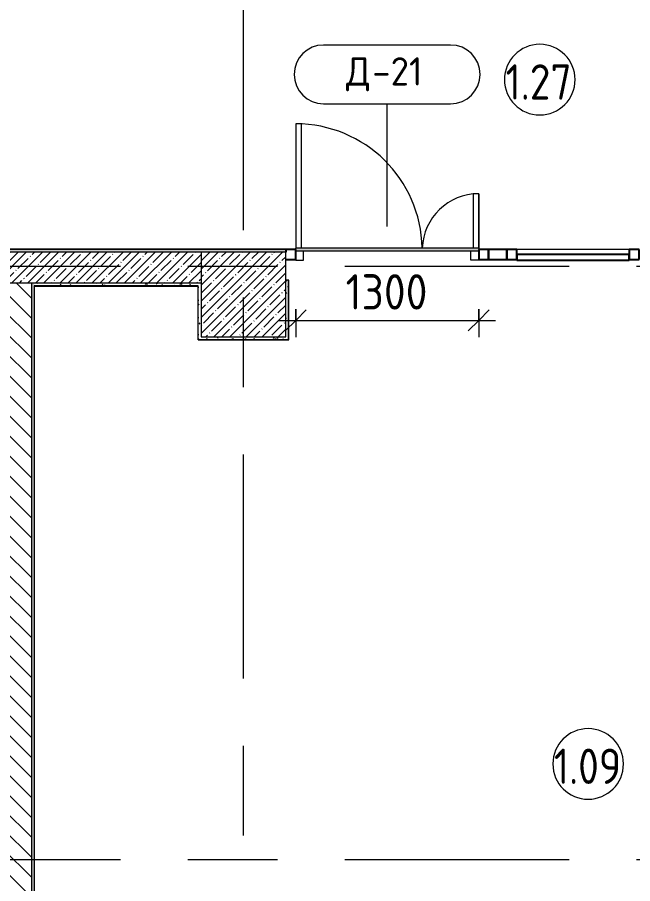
# Model space of a CAD drawing. Header units: millimetres. Extents: x -3708 to 187246, y -8553 to 29000.
# Drawn here: x 20610 to 24964, y 3428 to 9562 of the extents above; entities that cross this region are included whole.
import ezdxf

# ---------------------------------------------------------------- set-up
doc = ezdxf.new("R2010")
doc.units = ezdxf.units.MM
doc.linetypes.add('Осевая', pattern=[3175, 635, -476.25, 1587.5, -476.25])
for name, color, linetype, lineweight in [('A-ANNO-DIMS', 7, 'Continuous', 9), ('A-ANNO-DIMS-100', 7, 'Continuous', 9), ('A-AREA-IDEN', 7, 'Continuous', 9), ('A-DETL-GENF', 7, 'Continuous', 9), ('A-DOOR-IDEN', 7, 'Continuous', 9), ('A-GLAZ-CURT', 7, 'Continuous', 9), ('A-GLAZ-CURT-1', 7, 'Continuous', 25), ('A-GLAZ-CWMG', 7, 'Continuous', 9), ('A-GLAZ-CWMG-1', 7, 'Continuous', 25), ('A-WALL', 7, 'Continuous', 9), ('I-WALL', 7, 'Continuous', 9), ('S-COLS', 7, 'Continuous', 9), ('Ограждение', 7, 'Continuous', 9), ('Оси-2', 7, 'Осевая', 9), ('Поручни', 7, 'Continuous', 9)]:
    doc.layers.add(name, color=color, linetype=linetype, lineweight=lineweight)
for name, color, linetype, lineweight, true_color in [('A-DOOR-1', 1, 'Continuous', 9, 0xff0000), ('A-WALL-1', 7, 'Continuous', 9, 0x3c3c3c), ('A-WALL-FNSH-1', 7, 'Continuous', 9, 0x3c3c3c)]:
    doc.layers.add(name, color=color, linetype=linetype, lineweight=lineweight, true_color=true_color)
doc.styles.add('GOST Common', font='GOST_Common.ttf', dxfattribs={"height": 200})
doc.styles.add('GOST Common_1', font='GOST_Common.ttf', dxfattribs={"width": 0.9, "height": 250})
doc.styles.add('ISOCPEUR', font='isocpeur.ttf', dxfattribs={"width": 0.9, "height": 250})
doc.dimstyles.new('ISO-2_5_0_9К_БОЛЬШОЙ', dxfattribs={"dimscale": 304.8, "dimtxt": 248.995294, "dimasz": 0.492126, "dimexe": 0.393701, "dimexo": 0.984252, "dimgap": 0, "dimtad": 1, "dimdec": 0, "dimrnd": 10, "dimzin": 0, "dimdsep": 46, "dimtxsty": 'ISOCPEUR', "dimblk1": 'OBLIQUE', "dimblk2": 'OBLIQUE', "dimsah": 1, "dimcen": 0.09, "dimdle": 0.393701, "dimazin": 0, "dimtfac": 1, "dimtdec": 4, "dimtix": 1, "dimtmove": 0, "dimatfit": 3, "dimfxl": 1, "dimtvp": 1, "dimtolj": 1, "dimtzin": 0, "dimarcsym": 2})
pattern_1 = [(0, (0, 0), (121.92, 30.48), [10.058, -81.382, 10.058, -81.382, -487.68]), (0, (0, 0), (121.92, 30.48), [-182.88, 10.058, -172.822, 10.058, -81.382, -213.36]), (0, (0, 0), (121.92, 30.48), [-457.2, 10.058, -50.902, 10.058, -142.342]), (120, (45.72, 15.24), (-87.356454, 90.345817), [10.058, -81.382, 10.058, -81.382, -487.68]), (120, (45.72, 15.24), (-87.356454, 90.345817), [-182.88, 10.058, -172.822, 10.058, -81.382, -213.36]), (120, (45.72, 15.24), (-87.356454, 90.345817), [-457.2, 10.058, -50.902, 10.058, -142.342]), (240, (60.96, 76.2), (-34.563546, -120.825817), [10.058, -81.382, 10.058, -81.382, -487.68]), (240, (60.96, 76.2), (-34.563546, -120.825817), [-182.88, 10.058, -172.822, 10.058, -81.382, -213.36]), (240, (60.96, 76.2), (-34.563546, -120.825817), [-457.2, 10.058, -50.902, 10.058, -142.342])]

# ---------------------------------------------------------------- blocks, each defined once
blk = doc.blocks.new('BSC_Колонна _Прямоугольная - 600х600-V55-План заполнения и маркировки дверных проемов 1 этажа в осях 1-12')
at = {"layer": 'S-COLS'}
h = blk.add_hatch(dxfattribs=at)
h.set_pattern_fill('FP_65', color=256, style=0, pattern_type=2)
h.set_pattern_definition([(45, (-22210, -7600), (-57.02463, 57.02463), []), (45, (-22152.975, -7600), (-57.02463, 57.02463), [100.806, -20.161, 3.353, -16.808])])
h.paths.add_polyline_path([(-300, -300), (300, -300), (300, 300), (-300, 300)])
for p, q in [((300, 300), (-300, 300)), ((-300, 300), (-300, -300)), ((300, -300), (300, 300)), ((-300, -300), (300, -300))]:
    blk.add_line(p, q, dxfattribs=at)
blk = doc.blocks.new('Прямоугольный импост - 50 x 70 мм-31700031-План заполнения и маркировки дверных проемов 1 этажа в осях 1-12')
at = {"layer": 'A-GLAZ-CWMG-1'}
for p, q in [((-70, 35), (0, 35)), ((-70, -35), (-70, 35)), ((0, 35), (0, -35)), ((0, -35), (-70, -35))]:
    blk.add_line(p, q, dxfattribs=at)
blk = doc.blocks.new('Дверь_Витражная_остекление_ - ДВН_ДАО_Главный вход_1200 в свету-31742133-План заполнения и маркировки дверных проемов 1 этажа в осях 1-12')
at = {"layer": 'A-DETL-GENF'}
for p, q in [((-607.5, 925), (-647.5, 925)), ((-647.5, 925), (-647.5, 45)), ((-607.5, 45), (-607.5, 925)), ((647.5, 430), (607.5, 430)), ((607.5, 430), (607.5, 45)), ((647.5, 45), (647.5, 430)), ((-592.5, -40), (-592.5, 25)), ((592.5, -40), (592.5, 25)), ((-647.5, -35), (-647.5, -40)), ((-647.5, -40), (-592.5, -40)), ((647.5, -40), (592.5, -40)), ((647.5, -35), (647.5, -40))]:
    blk.add_line(p, q, dxfattribs=at)
at = {"layer": 'A-DOOR-1'}
for p, q in [((-647.5, 925), (-647.5, 45)), ((647.5, 430), (647.5, 45))]:
    blk.add_line(p, q, dxfattribs=at)
for centre, radius, start, end in [((-647.5, 30), 895, 0.96477, 90), ((647.5, 30), 400, 90, 177.83476)]:
    blk.add_arc(centre, radius, start, end, dxfattribs=at)
blk = doc.blocks.new('Системная панель - Стемалит - 40мм-31720939-План заполнения и маркировки дверных проемов 1 этажа в осях 1-12')
at = {"layer": 'A-GLAZ-CURT-1'}
for p, q in [((65, 35), (-65, 35)), ((-65, 35), (-65, -35)), ((65, -35), (65, 35)), ((-65, -35), (65, -35))]:
    blk.add_line(p, q, dxfattribs=at)
blk = doc.blocks.new('Прямоугольный импост - 50 x 70 мм-31687886-План заполнения и маркировки дверных проемов 1 этажа в осях 1-12')
at = {"layer": 'A-GLAZ-CWMG-1'}
for p, q in [((-35, 35), (35, 35)), ((-35, -35), (-35, 35)), ((35, 35), (35, -35)), ((35, -35), (-35, -35))]:
    blk.add_line(p, q, dxfattribs=at)
blk = doc.blocks.new('Прямоугольный импост - 50 x 70 мм-31701779-План заполнения и маркировки дверных проемов 1 этажа в осях 1-12')
at = {"layer": 'A-GLAZ-CWMG-1'}
for p, q in [((0, 35), (-70, 35)), ((-70, 35), (-70, -35)), ((-70, -35), (0, -35)), ((0, -35), (0, -17))]:
    blk.add_line(p, q, dxfattribs=at)
blk = doc.blocks.new('Системная панель - Стекло - 40мм-31720953-План заполнения и маркировки дверных проемов 1 этажа в осях 1-12')
at = {"layer": 'A-GLAZ-CURT-1'}
for p, q in [((397.5, 0), (-397.5, 0)), ((-397.5, 0), (-397.5, -40)), ((397.5, -40), (397.5, 0)), ((-397.5, -40), (397.5, -40))]:
    blk.add_line(p, q, dxfattribs=at)
blk = doc.blocks.new('Прямоугольный импост - 50 x 70 мм-31702100-План заполнения и маркировки дверных проемов 1 этажа в осях 1-12')
at = {"layer": 'A-GLAZ-CWMG-1'}
for p, q in [((-35, 35), (35, 35)), ((-35, -35), (-35, 35)), ((35, 35), (35, -35)), ((35, -35), (-35, -35))]:
    blk.add_line(p, q, dxfattribs=at)
blk = doc.blocks.new('Прямоугольный импост - 50 x 70 мм-31720914-План заполнения и маркировки дверных проемов 1 этажа в осях 1-12')
at = {"layer": 'A-GLAZ-CWMG'}
blk.add_line((24940, 7918), (24145, 7918), dxfattribs=at)
blk = doc.blocks.new('Ограждение - Ограждение-32870734-План заполнения и маркировки дверных проемов 1 этажа в осях 1-12')
at = {"layer": 'Ограждение'}
blk.add_hatch(color=256, dxfattribs=at).paths.add_polyline_path([(22580, 7908), (23875, 7908), (23875, 7928), (22580, 7928), (22580, 7913)])
at = {"layer": 'Поручни'}
for p, q in [((22580, 7918), (22580, 7928)), ((23875, 7928), (22580, 7928)), ((23875, 7928), (23875, 7918)), ((22580, 7908), (23875, 7908))]:
    blk.add_line(p, q, dxfattribs=at)
blk = doc.blocks.new('Марка_Помещения - Номер-25198446-План заполнения и маркировки дверных проемов 1 этажа в осях 1-12')
at = {"layer": 'A-AREA-IDEN'}
for start, end in [(360, 180), (180, 360)]:
    blk.add_arc((0, 0), 2.5, start, end, dxfattribs=at)
blk = doc.blocks.new('М_двери - Типоразмер_рамка-25223575-План заполнения и маркировки дверных проемов 1 этажа в осях 1-12')
at = {"layer": 'A-DOOR-IDEN'}
for p, q in [((4.496, 2.08), (-4.496, 2.08)), ((-4.496, -2.08), (4.496, -2.08))]:
    blk.add_line(p, q, dxfattribs=at)
for centre, start, end in [((-4.496, 0), 90, 270), ((4.496, 0), 270, 90)]:
    blk.add_arc(centre, 2.08, start, end, dxfattribs=at)
blk = doc.blocks.new('DIMBLOCK41-План заполнения и маркировки дверных проемов 1 этажа в осях 1-12')
at = {"layer": 'A-ANNO-DIMS-100'}
for p, q in [((22580, 7496), (22580, 7296.3)), ((22580, 7416.3), (22580, 7496)), ((23875, 7496), (23875, 7296.3)), ((23875, 7416.3), (23875, 7496)), ((22460, 7416.3), (23995, 7416.3))]:
    blk.add_line(p, q, dxfattribs=at)
at = {"layer": 'A-ANNO-DIMS-100', "lineweight": 20}
for p, q in [((22580, 7416.3), (22655, 7491.3)), ((23875, 7416.3), (23950, 7491.3)), ((22580, 7416.3), (22505, 7341.3)), ((23875, 7416.3), (23800, 7341.3))]:
    blk.add_line(p, q, dxfattribs=at)
at = {"layer": 'A-ANNO-DIMS-100', "color": 0, "insert": (22933, 7742.9), "char_height": 250, "width": 706.764, "attachment_point": 1, "line_spacing_factor": 1.149209, "style": 'ISOCPEUR'}
blk.add_mtext('1300', dxfattribs=at)
blk = doc.blocks.new('_Oblique')
at = {"color": 0, "linetype": 'ByBlock', "lineweight": -2}
blk.add_line((-0.5, -0.5), (0.5, 0.5), dxfattribs=at)

msp = doc.modelspace()

# ---------------------------------------------------------------- hatches: boundary and pattern name
at = {"layer": 'I-WALL'}
h = msp.add_hatch(dxfattribs=at)
h.set_pattern_fill('FP_86', color=256, style=0, pattern_type=2)
h.set_pattern_definition(pattern_1)
h.paths.add_polyline_path([(27760, 7900), (30210, 7900), (30210, 7920), (27560, 7920), (27560, 7900)])
h.paths.add_polyline_path([(38493.3, 7900), (38540, 7900), (38540, 7920), (36051.7, 7920), (36051.7, 7900), (38490, 7900)])
h.paths.add_polyline_path([(33010, 7900), (34731.7, 7900), (34731.7, 7920), (32710, 7920), (32710, 7900), (32989, 7900)])
h.paths.add_polyline_path([(26160, 7900), (26203.3, 7900), (26203.3, 7920), (25010, 7920), (25010, 7900), (25560, 7900)])
h.paths.add_polyline_path([(20710, 7900), (22510, 7900), (22510, 7920), (20220, 7920), (20220, 7900), (20510, 7900)])
h = msp.add_hatch(dxfattribs=at)
h.set_pattern_fill('FP_1', color=256, style=0, pattern_type=2)
h.set_pattern_definition([(45, (0, 0), (-57.02463, 57.02463), []), (45, (57.025, 0), (-57.02463, 57.02463), [100.806, -20.161, 3.353, -16.808])])
h.paths.add_polyline_path([(17260, 7680), (17535, 7680), (17535, 7900), (17260, 7900), (17260, 7738.7)])
h.paths.add_polyline_path([(20710, 7680), (21910, 7680), (21910, 7900), (18485, 7900), (18485, 7680), (20510, 7680)])
h = msp.add_hatch(dxfattribs=at)
h.set_pattern_fill('FP_20', color=256, style=0, pattern_type=2)
h.set_pattern_definition([(135, (0, 0), (-70.7107, -70.7107), [])])
h.paths.add_polyline_path([(20510, 100), (20710, 100), (20710, 7680), (20510, 7680), (20510, 127.2)])
h = msp.add_hatch(dxfattribs=at)
h.set_pattern_fill('FP_86', color=256, style=0, pattern_type=2)
h.set_pattern_definition(pattern_1)
h.paths.add_polyline_path([(20710, 140), (20730, 140), (20730, 7680), (20710, 7680), (20710, 153.5)])
h = msp.add_hatch(dxfattribs=at)
h.set_pattern_fill('FP_86', color=256, style=0, pattern_type=2)
h.set_pattern_definition(pattern_1)
h.paths.add_polyline_path([(20743, 7660), (21890, 7660), (21890, 7680), (20730, 7680), (20730, 7660)])
h = msp.add_hatch(dxfattribs=at)
h.set_pattern_fill('FP_86', color=256, style=0, pattern_type=2)
h.set_pattern_definition(pattern_1)
h.paths.add_polyline_path([(21910, 7300), (21910, 7680), (21890, 7680), (21890, 7300)])
h = msp.add_hatch(dxfattribs=at)
h.set_pattern_fill('FP_86', color=256, style=0, pattern_type=2)
h.set_pattern_definition(pattern_1)
h.paths.add_polyline_path([(22530, 7280), (22530, 7700), (22510, 7700), (22510, 7280)])
h = msp.add_hatch(dxfattribs=at)
h.set_pattern_fill('FP_86', color=256, style=0, pattern_type=2)
h.set_pattern_definition(pattern_1)
h.paths.add_polyline_path([(22444.1, 7280), (22510, 7280), (22510, 7300), (21890, 7300), (21890, 7280), (21910, 7280)])

# ---------------------------------------------------------------- linework, layer by layer
at = {"layer": 'A-DOOR-IDEN'}
msp.add_line((23226.6, 8080.3), (23226.6, 8949.9), dxfattribs=at)
at = {"layer": 'A-WALL'}
for p, q in [((21890, 7660), (20730, 7660)), ((20730, 7660), (20730, 140)), ((20731, 7659), (20730, 7659)), ((21890, 7300), (21890, 7660))]:
    msp.add_line(p, q, dxfattribs=at)
at = {"layer": 'A-WALL-1'}
for p, q in [((22510, 7900), (22510, 7920)), ((21910, 7900), (20220, 7900)), ((20710, 7680), (18485, 7680)), ((20710, 7680), (20710, -250)), ((21910, 7680), (20710, 7680)), ((22530, 7700), (22510, 7700)), ((22530, 7280), (22530, 7700)), ((21890, 7280), (22530, 7280))]:
    msp.add_line(p, q, dxfattribs=at)
at = {"layer": 'A-WALL-FNSH-1'}
for p, q in [((22510, 7921), (20210, 7921)), ((20210, 7920), (22510, 7920)), ((22510, 7920), (22510, 7921)), ((22531, 7700), (22530, 7700)), ((22531, 7279), (22531, 7700)), ((20731, 7659), (21889, 7659)), ((20731, 141), (20731, 7659)), ((21889, 7279), (21889, 7660)), ((21890, 7280), (21890, 7300)), ((21889, 7279), (22531, 7279))]:
    msp.add_line(p, q, dxfattribs=at)
at = {"layer": 'Оси-2'}
for p, q in [((22210, 593.7), (22210, 24898.1)), ((-407.8, 7800), (35810, 7800)), ((-407.8, 3600), (35810, 3600))]:
    msp.add_line(p, q, dxfattribs=at)

# ---------------------------------------------------------------- block references
at = {"layer": 'A-AREA-IDEN', "xscale": 99.99999999999993, "yscale": 99.99999999999993, "zscale": 99.99999999999993}
for p in [(24307.2, 9120.7), (24649.5, 4275.6)]:
    msp.add_blockref('Марка_Помещения - Номер-25198446-План заполнения и маркировки дверных проемов 1 этажа в осях 1-12', p, dxfattribs=at)
at = {"layer": 'A-DOOR-1'}
msp.add_blockref('Дверь_Витражная_остекление_ - ДВН_ДАО_Главный вход_1200 в свету-31742133-План заполнения и маркировки дверных проемов 1 этажа в осях 1-12', (23227.5, 7883), dxfattribs=at)
at = {"layer": 'A-DOOR-IDEN', "xscale": 99.99999999999993, "yscale": 99.99999999999993, "zscale": 99.99999999999993}
msp.add_blockref('М_двери - Типоразмер_рамка-25223575-План заполнения и маркировки дверных проемов 1 этажа в осях 1-12', (23226.6, 9157.9), dxfattribs=at)
at = {"layer": 'A-GLAZ-CURT'}
for name, p in [('Системная панель - Стемалит - 40мм-31720939-План заполнения и маркировки дверных проемов 1 этажа в осях 1-12', (24010, 7883)), ('Системная панель - Стекло - 40мм-31720953-План заполнения и маркировки дверных проемов 1 этажа в осях 1-12', (24542.5, 7883))]:
    msp.add_blockref(name, p, dxfattribs=at)
at = {"layer": 'A-GLAZ-CWMG', "rotation": 180}
msp.add_blockref('Прямоугольный импост - 50 x 70 мм-31701779-План заполнения и маркировки дверных проемов 1 этажа в осях 1-12', (22510, 7883), dxfattribs=at)
at = {"layer": 'A-GLAZ-CWMG', "extrusion": (0, 0, -1), "rotation": 180}
for name, p in [('Прямоугольный импост - 50 x 70 мм-31687886-План заполнения и маркировки дверных проемов 1 этажа в осях 1-12', (-23910, 7883)), ('Прямоугольный импост - 50 x 70 мм-31702100-План заполнения и маркировки дверных проемов 1 этажа в осях 1-12', (-24110, 7883)), ('Прямоугольный импост - 50 x 70 мм-31700031-План заполнения и маркировки дверных проемов 1 этажа в осях 1-12', (-25010, 7883))]:
    msp.add_blockref(name, p, dxfattribs=at)
at = {"layer": 'A-GLAZ-CWMG'}
msp.add_blockref('Прямоугольный импост - 50 x 70 мм-31720914-План заполнения и маркировки дверных проемов 1 этажа в осях 1-12', (0, 0), dxfattribs=at)
at = {"layer": 'S-COLS'}
msp.add_blockref('BSC_Колонна _Прямоугольная - 600х600-V55-План заполнения и маркировки дверных проемов 1 этажа в осях 1-12', (22210, 7600), dxfattribs=at)
at = {"layer": 'Поручни'}
msp.add_blockref('Ограждение - Ограждение-32870734-План заполнения и маркировки дверных проемов 1 этажа в осях 1-12', (0, 0), dxfattribs=at)

# ---------------------------------------------------------------- texts
at = {"layer": 'A-AREA-IDEN', "char_height": 250, "width": 606.076, "attachment_point": 1, "style": 'GOST Common_1'}
for s, insert in [('1.27', (24065.3, 9229.2)), ('1.09', (24407.7, 4384.2))]:
    msp.add_mtext(s, dxfattribs=dict(at, insert=insert))
at = {"layer": 'A-DOOR-IDEN', "char_height": 200, "attachment_point": 1, "style": 'GOST Common'}
for s, insert, width in [('\\fGOST Common|b0|i0|c204|p34|;Д', (22936.3, 9279.2), 224.472), ('-21', (23121.5, 9279.2), 472.996)]:
    msp.add_mtext(s, dxfattribs=dict(at, insert=insert, width=width))

# ---------------------------------------------------------------- dimensions: what is measured, and where the dimension line sits
at = {"layer": 'A-ANNO-DIMS'}
dim = msp.add_linear_dim(base=(23875, 7416.3), p1=(22580, 7796), p2=(23875, 7796), dimstyle='ISO-2_5_0_9К_БОЛЬШОЙ', override={"dimpost": '<>', "dimfxl": 1295}, dxfattribs=at)
dim.commit()
dim.dimension.update_dxf_attribs({"geometry": 'DIMBLOCK41-План заполнения и маркировки дверных проемов 1 этажа в осях 1-12', "text_midpoint": (23227.5, 7541.3)})

doc.saveas('drawing.dxf')
